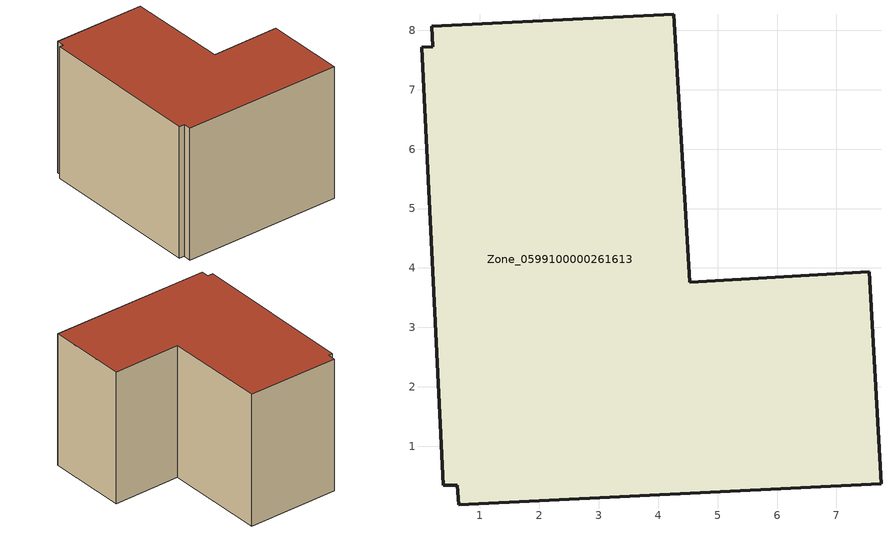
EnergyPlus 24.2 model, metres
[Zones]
Zone_0599100000261613
 floor ground (C_G): 4.53,3.76 7.55,3.94 7.75,0.37 0.64,0.01 0.62,0.34 0.38,0.35 0.02,7.71 0.21,7.72 0.19,8.07 4.26,8.27 z0
 wall outside (C_F): 0.64,0.01 7.75,0.37 7.55,3.94 4.53,3.76 4.26,8.27 0.19,8.07 0.21,7.72 0.02,7.71 0.38,0.35 0.62,0.34 0.64,0.01 z0:5.99
 roof outside (C_R): 4.26,8.27 0.19,8.07 0.21,7.72 0.02,7.71 0.38,0.35 0.62,0.34 0.64,0.01 7.75,0.37 7.55,3.94 4.53,3.76 z5.99
[BUILDING]
Pand.0599100000261613: North Axis=0; Terrain=City; Loads Convergence Tolerance Value=0.04; Temperature Convergence Tolerance Value=0.4; Solar Distribution=FullExterior; Maximum Number of Warmup Days=25; Minimum Number of Warmup Days=1
[Site:Location]
Rotterdam.The.Hague.AP_ZH_NLD Design_Conditions: Latitude=51.96; Longitude=4.45; Time Zone=1; Elevation=-4.5
[SITE:GROUNDTEMPERATURE:BUILDINGSURFACE]
18, 18, 18, 18, 18, 18, 18, 18, 18, 18, 18, 18
[MATERIAL] Thermal Absorptance=0.9; Solar Absorptance=0.7; Visible Absorptance=0.7
Name | Roughness | Thickness | Conductivity | Density | Specific Heat
G.TC.1946-1964 | MediumSmooth | 0.15 | 1 | 540 | 1210
F.TC.1946-1964 | Rough | 0.3 | 0.857143 | 1920 | 840
R.TC.1946-1964 | MediumRough | 0.2 | 0.235294 | 1500 | 1000
[CONSTRUCTION]
C_G: G.TC.1946-1964
C_F: F.TC.1946-1964
C_R: R.TC.1946-1964
[ZONE]
Zone_0599100000261613: Type=1; Multiplier=1; Ceiling Height=Autocalculate; Volume=Autocalculate; Floor Area=autocalculate; Part of Total Floor Area=Yes
[ZONEINFILTRATION:DESIGNFLOWRATE]
Infil_Zone_0599100000261613: Zone or ZoneList or Space or SpaceList=Zone_0599100000261613; Schedule=AlwaysOn; Design Flow Rate Calculation Method=Flow/Area; Flow Rate per Floor Area=0.003; Constant Term Coefficient=1; Temperature Term Coefficient=0; Velocity Term Coefficient=0; Velocity Squared Term Coefficient=0
[HVACTEMPLATE:ZONE:IDEALLOADSAIRSYSTEM]
Zone_0599100000261613: Maximum Heating Supply Air Temperature=50; Minimum Cooling Supply Air Temperature=13; Maximum Heating Supply Air Humidity Ratio=0.0156; Minimum Cooling Supply Air Humidity Ratio=0.0077; Heating Limit=NoLimit; Cooling Limit=NoLimit; Dehumidification Control Type=ConstantSensibleHeatRatio; Cooling Sensible Heat Ratio=0.7; Dehumidification Setpoint=60; Humidification Control Type=None; Humidification Setpoint=30; Outdoor Air Method=None; Outdoor Air Flow Rate per Person=0.00944; Outdoor Air Flow Rate per Zone Floor Area=0; Outdoor Air Flow Rate per Zone=0; Demand Controlled Ventilation Type=None; Outdoor Air Economizer Type=NoEconomizer; Heat Recovery Type=None; Sensible Heat Recovery Effectiveness=0.7; Latent Heat Recovery Effectiveness=0.65
[ZONECONTROL:THERMOSTAT]
ThermostatControl_Zone_0599100000261613: Zone or ZoneList=Zone_0599100000261613; Control Type Schedule=DualSetpointControlType; Control 1=Thermostat_Zone_0599100000261613; Temperature Difference Between Cutout And Setpoint=0
[THERMOSTATSETPOINT:DUALSETPOINT]
Thermostat_Zone_0599100000261613: Heating Setpoint Temperature Schedule=HeatingSetpoint_Zone_0599100000261613; Cooling Setpoint Temperature Schedule=CoolingSetpoint_Zone_0599100000261613
[SCHEDULE:COMPACT]
HeatingSetpoint_Zone_0599100000261613: Through: 12/31, For: AllDays, Until: 24:00, 21
CoolingSetpoint_Zone_0599100000261613: Through: 12/31, For: AllDays, Until: 24:00, 24
DualSetpointControlType: Through: 12/31, For: AllDays, Until: 24:00, 4
AlwaysOn: Through: 12/31, For: AllDays, Until: 24:00, 1
